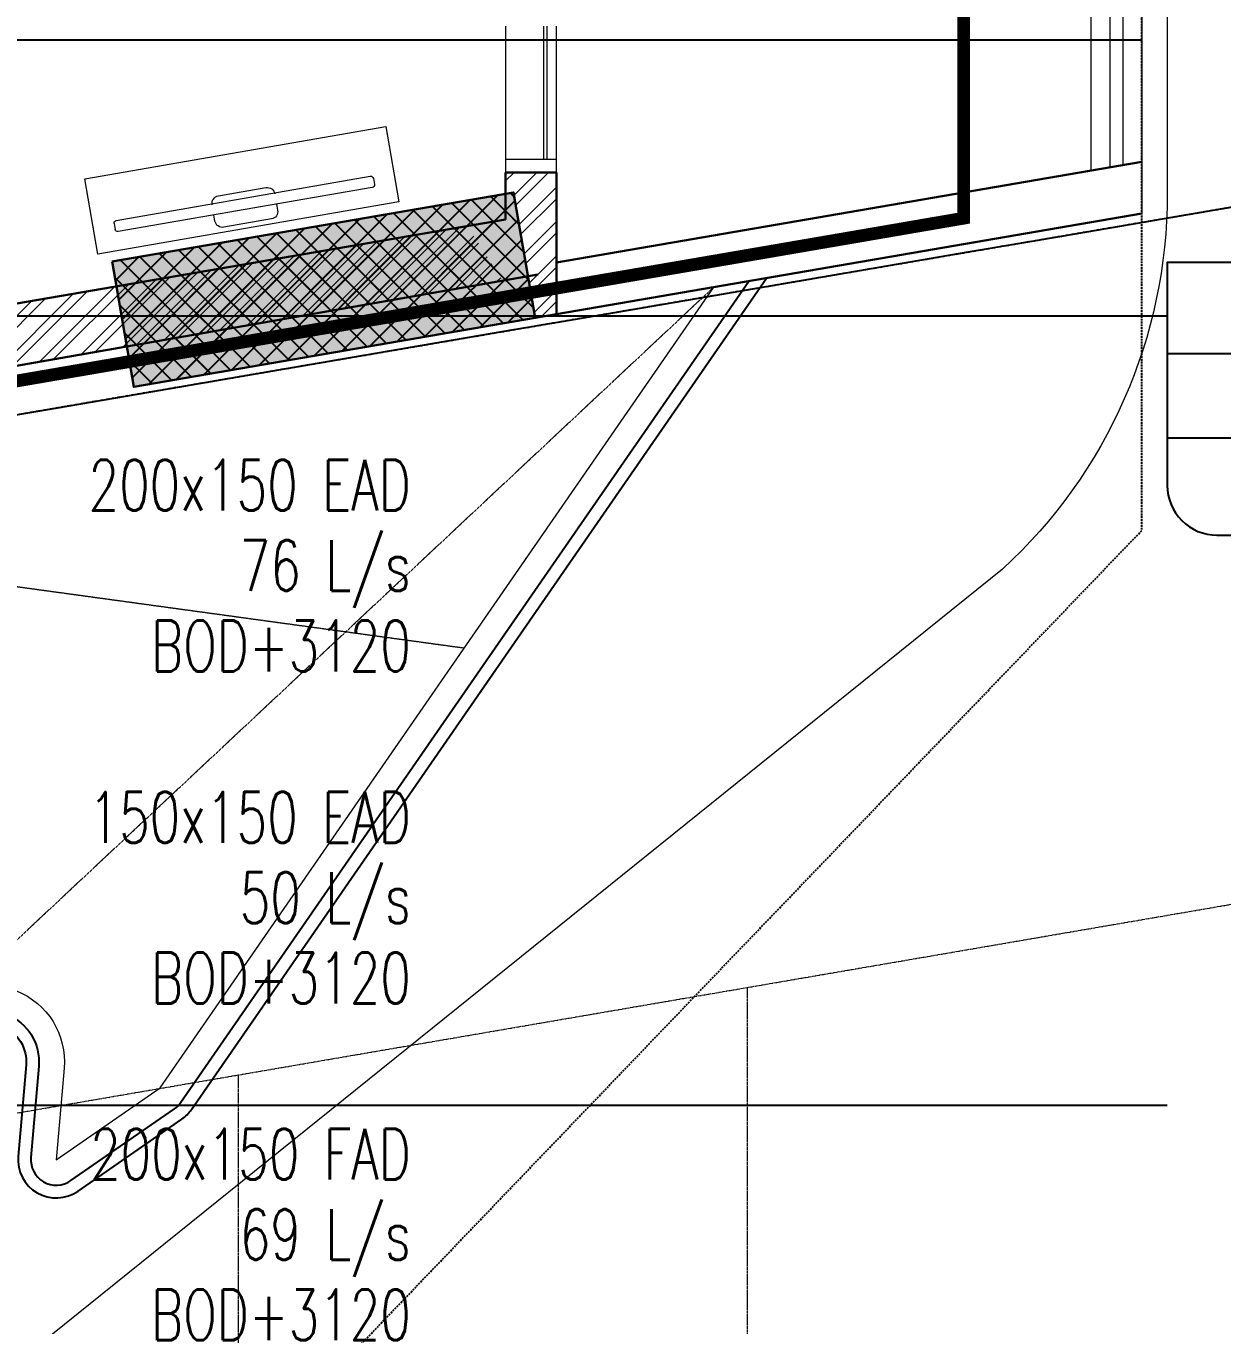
# Model space of a CAD drawing. Header units: millimetres. Extents: x -9226 to 166212, y -13 to 97274.
# Drawn here: x 46116 to 50815, y 14498 to 19605 of the extents above; entities that cross this region are included whole.
import ezdxf

# ---------------------------------------------------------------- set-up
doc = ezdxf.new("R2010")
doc.units = ezdxf.units.MM
for name, pattern in [('23491-A-XR-GRID$0$23288-XR-Unit GRIDS$0$CENTER2', [28.575, 19.05, -3.175, 3.175, -3.175]), ('23491-GN-XR-PLOT LIMIT$0$DASHED', [0.75, 0.5, -0.25]), ('23491-GN-XR-PLOT LIMIT$0$PHANTOM2', [1.25, 0.625, -0.125, 0.125, -0.125, 0.125, -0.125]), ('23491-XR-AR-2ND FLOOR PLAN$0$23491-XR-AR-TYP FLOOR 2ND TO 18TH$0$23491-XR-AR-TYP-FLOOR$0$HIDDEN', [9.525, 6.35, -3.175])]:
    doc.linetypes.add(name, pattern=pattern)
doc.layers.get('0').update_dxf_attribs({"color": 8})
for name, color, linetype in [('0-AC TEXT', 7, 'Continuous'), ('05 - 2ND - 3RD COLUMNS LAYOUT$0$23491-A-XR-GROUND TO PODIUM 3-COL$0$COLUMN', 8, 'Continuous'), ('05 - 2ND - 3RD COLUMNS LAYOUT$0$23491-A-XR-GROUND TO PODIUM 3-COL$0$HATCH', 8, 'Continuous'), ('1.INS', 8, 'Continuous'), ('1.STR', 8, 'Continuous'), ('23491-GN-XR-PLOT LIMIT$0$ARCADE', 8, 'Continuous'), ('23491-GN-XR-PLOT LIMIT$0$BUILDING', 8, 'Continuous'), ('23491-GN-XR-PLOT LIMIT$0$PODIUM', 8, 'Continuous'), ('23491-GN-XR-PLOT LIMIT$0$RETAIL', 8, 'Continuous'), ('23491-XR-AR-2ND FLOOR PLAN$0$23491-XR-AR-TYP FLOOR 2ND TO 18TH$0$23491-XR-AR-TYP-FLOOR$0$A-gs-WALL EXTERIOR', 8, 'Continuous'), ('cloud', 15, 'Continuous'), ('FAD', 3, 'Continuous'), ('TAGGING', 7, 'Continuous')]:
    doc.layers.add(name, color=color, linetype=linetype)
for name, color, linetype, lineweight in [('1.TAGGING', 7, 'Continuous', 5), ('1.XREF', 8, 'Continuous', 9), ('23491-A-XR-GRID$0$G-ANNO-GRID', 8, '23491-A-XR-GRID$0$23288-XR-Unit GRIDS$0$CENTER2', 0), ('23491-GN-XR-PLOT LIMIT$0$G-ANNO-TTLB', 8, 'Continuous', 5), ('23491-XR-AR-2ND FLOOR PLAN$0$23491-XR-AR-TYP FLOOR 2ND TO 18TH$0$23491-XR-AR-TYP-FLOOR$0$A-FLOR-HRAL', 8, 'Continuous', 15), ('23491-XR-AR-2ND FLOOR PLAN$0$23491-XR-AR-TYP FLOOR 2ND TO 18TH$0$23491-XR-AR-TYP-FLOOR$0$A-FLOR-OVHD', 8, '23491-XR-AR-2ND FLOOR PLAN$0$23491-XR-AR-TYP FLOOR 2ND TO 18TH$0$23491-XR-AR-TYP-FLOOR$0$HIDDEN', 15), ('23491-XR-AR-2ND FLOOR PLAN$0$23491-XR-AR-TYP FLOOR 2ND TO 18TH$0$23491-XR-AR-TYP-FLOOR$0$A-FLOR-PN00', 8, 'Continuous', 5), ('23491-XR-AR-2ND FLOOR PLAN$0$23491-XR-AR-TYP FLOOR 2ND TO 18TH$0$23491-XR-AR-TYP-FLOOR$0$A-FLOR-PN01', 8, 'Continuous', 9), ('23491-XR-AR-2ND FLOOR PLAN$0$23491-XR-AR-TYP FLOOR 2ND TO 18TH$0$23491-XR-AR-TYP-FLOOR$0$A-VM-WALL LOW', 8, 'Continuous', 0), ('23491-XR-AR-2ND FLOOR PLAN$0$23491-XR-AR-TYP FLOOR 2ND TO 18TH$0$23491-XR-AR-TYP-FLOOR$0$A-WALL', 8, 'Continuous', 30), ('23491-XR-AR-2ND FLOOR PLAN$0$23491-XR-AR-TYP-FLOOR$0$A-FURN-FREE-PLAN', 8, 'Continuous', 5), ('23491-XR-AR-2ND FLOOR PLAN$0$23491-XR-AR-TYP-FLOOR$0$A-Glaz-Sill', 8, 'Continuous', 5), ('23491-XR-AR-2ND FLOOR PLAN$0$23491-XR-AR-TYP-FLOOR$0$A-GLAZ-WNDO', 8, 'Continuous', 13), ('23491-XR-AR-2ND FLOOR PLAN$0$23491-XR-AR-TYP-FLOOR$0$A-WALL-PATT', 8, 'Continuous', 5), ('23491-XR-AR-2ND FLOOR PLAN$0$A-ANNO-DIMS', 8, 'Continuous', 5), ('23491-XR-AR-2ND FLOOR PLAN$0$A-WALL', 8, 'Continuous', 30), ('23491-XR-AR-2ND FLOOR PLAN$0$A-WALL-CAVI', 8, 'Continuous', 15), ('23491-XR-AR-2ND FLOOR PLAN$0$NEC- Glass', 8, 'Continuous', 5), ('A-ANNO-DIMS', 8, 'Continuous', 9), ('MH DIM', 15, 'Continuous', 0), ('MH SLAB', 15, 'Continuous', 0)]:
    doc.layers.add(name, color=color, linetype=linetype, lineweight=lineweight)
doc.styles.add('ROMANS', font='isocp.shx', dxfattribs={"width": 0.8})
doc.styles.add('ROMANS100', font='romans.shx', dxfattribs={"width": 0.7, "height": 100})
doc.dimstyles.new('JSE', dxfattribs={"dimtxt": 50, "dimasz": 150, "dimexe": 0.18, "dimexo": 0.0625, "dimgap": 50, "dimtad": 0, "dimdec": 0, "dimrnd": 5, "dimzin": 0, "dimdsep": 46, "dimtxsty": 'ROMANS', "dimcen": 0.09, "dimclrd": 7, "dimclre": 7, "dimclrt": 7, "dimadec": 0, "dimazin": 0, "dimtfac": 1, "dimtdec": 0, "dimtofl": 0, "dimtmove": 0, "dimatfit": 3, "dimfxl": 1, "dimtolj": 1, "dimtzin": 0, "dimarcsym": 1})

# ---------------------------------------------------------------- blocks, each defined once
blk = doc.blocks.new('23491-XR-AR-2ND FLOOR PLAN$0$23491-XR-AR-TYP-FLOOR$0$TV')
at = {"color": 8}
for p, q in [((0.1075, 0.5168), (0.0835, 0.5168)), ((0.0731, 0.5064), (0.0731, -0.5064)), ((0.1179, -0.5064), (0.1179, 0.5064)), ((0.1075, -0.5168), (0.0835, -0.5168))]:
    blk.add_line(p, q, dxfattribs=at)
for points in [[(0.0731, 0.125), (0.049, 0.125, 0.414214), (0.019, 0.095), (0.019, -0.095, 0.414214), (0.049, -0.125), (0.0731, -0.125)], [(0.1142, -0.125, 0.414214), (0.1442, -0.095), (0.1442, 0.095, 0.414214), (0.1142, 0.125)]]:
    blk.add_lwpolyline(points, format="xyb", dxfattribs=at)
for centre, start, end in [((0.0835, 0.5064), 89.9999, 179.9999), ((0.1075, 0.5064), 0.0001, 90.0001), ((0.0835, -0.5064), 180.0001, 270.0001), ((0.1075, -0.5064), 269.9999, 359.9999)]:
    blk.add_arc(centre, 0.0104, start, end, dxfattribs=at)
blk = doc.blocks.new('23491-XR-AR-2ND FLOOR PLAN$0$A$C9ab14087')
at = {"layer": '23491-XR-AR-2ND FLOOR PLAN$0$23491-XR-AR-TYP-FLOOR$0$A-Glaz-Sill', "color": 8}
for p, q in [((450, -59075, 0), (450, -59600, 0)), ((650, -59600, 0), (650, -59075, 0))]:
    blk.add_line(p, q, dxfattribs=at)
at = {"layer": '23491-XR-AR-2ND FLOOR PLAN$0$23491-XR-AR-TYP-FLOOR$0$A-GLAZ-WNDO', "color": 8}
blk.add_lwpolyline([(650, -59650), (650, -59600), (450, -59600), (450, -59650)], close=True, dxfattribs=at)
at = {"layer": '23491-XR-AR-2ND FLOOR PLAN$0$NEC- Glass', "color": 8}
for p, q in [((600, -59600, 0), (600, -59075)), ((614, -59600, 0), (614, -59075))]:
    blk.add_line(p, q, dxfattribs=at)
blk = doc.blocks.new('23491-GN-XR-PLOT LIMIT')
at = {"layer": '23491-GN-XR-PLOT LIMIT$0$ARCADE', "color": 8}
blk.add_lwpolyline([(48271.7, 23525.6, 0.000496), (5000, 16088.4), (5000, 11014.2, -0.000526), (50902.2, 18902.5), (55000, 23715.1), (55000, 82243.6), (50763.6, 86480), (9264.6, 86480), (5000, 82215.4), (5000, 81480), (48692.6, 81480), (50500, 80172.6), (50500, 25555.4)], format="xyb", close=True, dxfattribs=at)
at = {"layer": '23491-GN-XR-PLOT LIMIT$0$BUILDING', "color": 8, "linetype": '23491-GN-XR-PLOT LIMIT$0$DASHED', "ltscale": 15, "flags": 128}
blk.add_lwpolyline([(48692.6, 81480), (11335.6, 81480), (10000, 80144.4), (10000, 6804.2, -0.000414), (46066.1, 13003.5), (50500, 17623.6), (50500, 80172.6)], format="xyb", close=True, dxfattribs=at)
at = {"layer": '23491-GN-XR-PLOT LIMIT$0$G-ANNO-TTLB', "color": 8, "linetype": '23491-GN-XR-PLOT LIMIT$0$PHANTOM2', "ltscale": 25, "const_width": 25, "flags": 128}
blk.add_lwpolyline([(60000, 91480), (0, 91480), (0, 0, -0.000688), (60000, 10310)], format="xyb", close=True, dxfattribs=at)
at = {"layer": '23491-GN-XR-PLOT LIMIT$0$PODIUM', "color": 8, "linetype": '23491-GN-XR-PLOT LIMIT$0$DASHED', "ltscale": 15, "flags": 128}
blk.add_lwpolyline([(5000, 82215.4), (5000, 11014.2, -0.000526), (50902.2, 18902.5), (55000, 23715.1), (55000, 82243.6), (50763.6, 86480), (9264.6, 86480)], format="xyb", close=True, dxfattribs=at)
blk.add_lwpolyline([(5000, 82215.4), (5000, 11014.2, -0.000526), (50902.2, 18902.5), (55000, 23715.1), (55000, 82243.6), (50763.6, 86480), (9264.6, 86480)], format="xyb", close=True, dxfattribs=at)
at = {"layer": '23491-GN-XR-PLOT LIMIT$0$RETAIL', "color": 8}
blk.add_lwpolyline([(48271.7, 23525.6), (50500, 25555.4), (50500, 80172.6), (48692.6, 81480), (5000, 81480), (5000, 71480), (40000, 71480), (40000, 32256.2, 0.000401), (5000, 26236.7), (5000, 16088.4, -0.000496)], format="xyb", close=True, dxfattribs=at)
blk = doc.blocks.new('23491-XR-AR-2ND FLOOR PLAN')
at = {"layer": '23491-XR-AR-2ND FLOOR PLAN$0$23491-XR-AR-TYP-FLOOR$0$A-WALL-PATT'}
h = blk.add_hatch(dxfattribs=at)
h.set_pattern_fill('ANSI32', color=8, scale=10)
h.set_pattern_definition([(45, (-41626.67, 801352.35), (-67.351921, 67.351921), []), (45, (-41581.77, 801352.35), (-67.351921, 67.351921), [])])
h.paths.add_polyline_path([(48035.3, 19030), (48200, 19030), (48200, 18473.1), (48116.3, 18458.7), (48031.6, 18951.4), (48000, 18946), (48000, 19030)])
h = blk.add_hatch(dxfattribs=at)
h.set_pattern_fill('ANSI32', color=8, scale=10)
h.paths.add_polyline_path([(42964.4, 17979.3), (42865.9, 17962.3), (42905.5, 17732), (43299.7, 17799.7), (43302.4, 17784.2), (47988.4, 18605), (47850.6, 18818.9), (44837.8, 18301.2), (44590.6, 18258.7)])
at = {"layer": '23491-XR-AR-2ND FLOOR PLAN$0$23491-XR-AR-TYP FLOOR 2ND TO 18TH$0$23491-XR-AR-TYP-FLOOR$0$A-FLOR-HRAL', "color": 8}
for points in [[(43850, 81405), (48500, 81405, -0.414214), (50425, 79480), (50425, 19058.3)], [(43850, 81355), (48500, 81355, -0.414214), (50375, 79480), (50375, 19049.7)]]:
    blk.add_lwpolyline(points, format="xyb", dxfattribs=at)
at = {"layer": '23491-XR-AR-2ND FLOOR PLAN$0$23491-XR-AR-TYP FLOOR 2ND TO 18TH$0$23491-XR-AR-TYP-FLOOR$0$A-FLOR-OVHD', "color": 8, "ltscale": 0.1}
for p, q in [((43949.3, 14019.2), (48817.9, 18579.2)), ((43302.4, 17783.7), (47837.7, 17162, -0.2))]:
    blk.add_line(p, q, dxfattribs=at)
at = {"layer": '23491-XR-AR-2ND FLOOR PLAN$0$23491-XR-AR-TYP FLOOR 2ND TO 18TH$0$23491-XR-AR-TYP-FLOOR$0$A-FLOR-PN00', "color": 8}
blk.add_lwpolyline([(29250, 81580), (48500, 81580, -0.414214), (50600, 79480), (50600, 18944.4, -0.209971), (49952.9, 17471.5), (44238, 12871.7)], format="xyb", dxfattribs=at)
at = {"layer": '23491-XR-AR-2ND FLOOR PLAN$0$23491-XR-AR-TYP FLOOR 2ND TO 18TH$0$23491-XR-AR-TYP-FLOOR$0$A-FLOR-PN01', "color": 8}
for points in [[(43850, 81480), (48500, 81480, -0.414214), (50500, 79480), (50500, 18868.3)], [(43850, 81280), (48500, 81280, -0.414214), (50300, 79480), (50300, 19036.9)]]:
    blk.add_lwpolyline(points, format="xyb", dxfattribs=at)
at = {"layer": '23491-XR-AR-2ND FLOOR PLAN$0$23491-XR-AR-TYP FLOOR 2ND TO 18TH$0$23491-XR-AR-TYP-FLOOR$0$A-gs-WALL EXTERIOR', "color": 8}
for points in [[(43966.3, 13920.6, 0.173524), (44865.8, 14481.5), (45811, 15661.6, -0.741256), (46166.3, 15519.6), (46135.6, 15160.1, 0.634718), (46292.3, 15069.4), (46699.7, 15351.9, 0.090119), (46724.9, 15377.2), (48955.9, 18602.9)], [(43974.8, 13871.2, 0.173849), (44904.9, 14450.3), (45850, 15630.4, -0.741256), (46116.5, 15523.8), (46085.8, 15164.4, 0.634718), (46320.7, 15028.3), (46728.1, 15310.8, 0.090119), (46766, 15348.7), (49024.9, 18614.8)]]:
    blk.add_lwpolyline(points, format="xyb", dxfattribs=at)
at = {"layer": '23491-XR-AR-2ND FLOOR PLAN$0$23491-XR-AR-TYP FLOOR 2ND TO 18TH$0$23491-XR-AR-TYP-FLOOR$0$A-VM-WALL LOW', "color": 8}
blk.add_lwpolyline([(43949.3, 14019.2, 0.172807), (44787.6, 14543.8), (45732.9, 15724.1, -0.741256), (46266, 15511.1), (46235.3, 15151.6), (46642.7, 15434.1), (48817.9, 18579.2)], format="xyb", dxfattribs=at)
at = {"layer": '23491-XR-AR-2ND FLOOR PLAN$0$23491-XR-AR-TYP FLOOR 2ND TO 18TH$0$23491-XR-AR-TYP-FLOOR$0$A-WALL', "color": 8}
for p, q in [((50500, 19071.2, 0), (48200, 18676, 0)), ((50500.1, 18868.3, 0), (48200, 18473.1, 0))]:
    blk.add_line(p, q, dxfattribs=at)
at = {"layer": '23491-XR-AR-2ND FLOOR PLAN$0$23491-XR-AR-TYP-FLOOR$0$A-FURN-FREE-PLAN', "color": 8, "extrusion": (5.98159e-07, -3.02038e-07, 1), "elevation": 0}
blk.add_lwpolyline([(47529.9, 19210.1), (47581.2, 18914.5), (46398.9, 18709.2), (46347.6, 19004.8)], close=True, dxfattribs=at)
at = {"layer": '23491-XR-AR-2ND FLOOR PLAN$0$A-WALL', "color": 8}
for p, q in [((48200, 19030, 0), (48000, 19030, 0)), ((48000, 19030), (48000, 18844.5)), ((48200, 19030, 0), (48200, 18473.1, 0)), ((44157.2, 18184.2), (48000, 18844.5)), ((48127.1, 18629.3, 0), (43302.4, 17784.2, 0)), ((48116.3, 18458.7, 0), (48200, 18473.1, 0))]:
    blk.add_line(p, q, dxfattribs=at)
at = {"layer": '23491-XR-AR-2ND FLOOR PLAN$0$23491-XR-AR-TYP-FLOOR$0$A-FURN-FREE-PLAN', "color": 8, "extrusion": (-5.98157e-07, 3.0203e-07, -1), "xscale": 1000.000000000023, "yscale": 1000.000000000023, "zscale": -1000.000000000018, "rotation": 80.14631097777169}
blk.add_blockref('23491-XR-AR-2ND FLOOR PLAN$0$23491-XR-AR-TYP-FLOOR$0$TV', (-46990.1, 18811.9, 0), dxfattribs=at)
at = {"layer": '23491-XR-AR-2ND FLOOR PLAN$0$A-ANNO-DIMS', "color": 8}
blk.add_blockref('23491-XR-AR-2ND FLOOR PLAN$0$A$C9ab14087', (47550, 78680), dxfattribs=at)
at = {"layer": '23491-XR-AR-2ND FLOOR PLAN$0$A-WALL-CAVI', "color": 8}
blk.add_blockref('23491-GN-XR-PLOT LIMIT', (0, 0), dxfattribs=at)
blk = doc.blocks.new('23491-A-XR-GRID')
at = {"layer": '23491-A-XR-GRID$0$G-ANNO-GRID', "color": 8, "ltscale": 0.5, "extrusion": (-0.000521864, -4.45141e-05, 1)}
blk.add_line((-5047, 6549, -16.6), (59187.9, 17587.6, 17.4), dxfattribs=at)
at = {"layer": '23491-A-XR-GRID$0$G-ANNO-GRID', "color": 8, "ltscale": 0.5}
for p, q in [((48950, 15828.2), (48950, 2245.6)), ((46950, 15484.5), (46950, 2245.6))]:
    blk.add_line(p, q, dxfattribs=at)
blk = doc.blocks.new('05 - 2ND - 3RD COLUMNS LAYOUT')
at = {"layer": '05 - 2ND - 3RD COLUMNS LAYOUT$0$23491-A-XR-GROUND TO PODIUM 3-COL$0$HATCH'}
h = blk.add_hatch(color=256, dxfattribs=at)
h.dxf.hatch_style = 1
h.paths.add_polyline_path([(46454.7, 18680.2), (46539.4, 18187.4), (48116.3, 18458.5), (48031.6, 18951.2)])
h = blk.add_hatch(color=256, dxfattribs=at)
h.dxf.hatch_style = 1
h.paths.add_polyline_path([(46471.6, 18581.6), (46539.4, 18187.4), (48116.2, 18458.5), (48048.5, 18852.6)])
at = {"layer": '05 - 2ND - 3RD COLUMNS LAYOUT$0$23491-A-XR-GROUND TO PODIUM 3-COL$0$COLUMN', "lineweight": 30, "extrusion": (2.22688e-06, 1.89981e-07, 1), "elevation": 0.1}
blk.add_lwpolyline([(46454.7, 18680.2), (46539.4, 18187.4), (48116.3, 18458.5), (48031.6, 18951.2)], close=True, dxfattribs=at)
blk = doc.blocks.new('XREF')
at = {"layer": 'A-ANNO-DIMS', "color": 8}
blk.add_blockref('23491-XR-AR-2ND FLOOR PLAN', (0, 0), dxfattribs=at)
blk.add_blockref('23491-A-XR-GRID', (0, 0))
at = {"layer": 'A-ANNO-DIMS'}
blk.add_blockref('05 - 2ND - 3RD COLUMNS LAYOUT', (0, 0), dxfattribs=at)
blk = doc.blocks.new('I LOVE U05 - 2ND - 3RD COLUMNS LAYOUT$0$A$C9456dc06')
at = {"layer": '05 - 2ND - 3RD COLUMNS LAYOUT$0$23491-A-XR-GROUND TO PODIUM 3-COL$0$HATCH'}
h = blk.add_hatch(dxfattribs=at)
h.set_pattern_fill('ANSI37', color=15, scale=20)
h.set_pattern_definition([(45, (82617.53, 629671.75), (-44.9012806, 44.9012806), []), (135, (82617.53, 629671.75), (-44.9012806, -44.9012806), [])])
h.paths.add_polyline_path([(8604.8, -15499.6), (8689.5, -15992.3), (10266.3, -15721.3), (10181.7, -15228.5)])
h = blk.add_hatch(dxfattribs=at)
h.set_pattern_fill('ANSI37', color=15, scale=20)
h.set_pattern_definition([(45, (82617.49, 629671.746), (-44.9012806, 44.9012806), []), (135, (82617.49, 629671.746), (-44.9012806, -44.9012806), [])])
h.paths.add_polyline_path([(8621.7, -15598.1), (8689.4, -15992.3), (10266.3, -15721.3), (10198.6, -15327.1)])
at = {"layer": '05 - 2ND - 3RD COLUMNS LAYOUT$0$23491-A-XR-GROUND TO PODIUM 3-COL$0$COLUMN', "color": 15, "lineweight": 30, "extrusion": (2.22688e-06, 1.89981e-07, 1), "elevation": 0}
blk.add_lwpolyline([(8604.8, -15499.6), (8689.5, -15992.3), (10266.3, -15721.3), (10181.7, -15228.5)], close=True, dxfattribs=at)
blk = doc.blocks.new('I LOVE U05 - 2ND - 3RD COLUMNS LAYOUT')
at = {"color": 15}
blk.add_blockref('I LOVE U05 - 2ND - 3RD COLUMNS LAYOUT$0$A$C9456dc06', (39456, 35273.4, 0), dxfattribs=at)
blk = doc.blocks.new('I LOVE USTR')
at = {"layer": 'MH SLAB', "const_width": 50}
blk.add_lwpolyline([(43216.4, 17719.1), (44047.4, 12883.2, -0.093317), (43355.2, 12622.3), (12015.4, 7239.6, -0.414199), (10629.5, 8219), (9935.6, 12256.9), (11019.7, 12443.2), (9740.9, 19884.8), (10254.3, 19973), (10238.2, 20067), (12308.6, 20422.8), (10825.9, 29051.1, -0.414214), (11805.3, 30437), (26850, 33022.3), (26850, 34179.9), (27600.4, 34180), (27600.4, 79563.2, -0.414214), (29600.4, 81563.2), (37750, 81563.2), (47799.9, 81563.2, -0.414214), (49799.9, 79563.2), (49799.9, 18850.6), (43216.4, 17719.1)], format="xyb", dxfattribs=at)
at = {"layer": 'MH DIM', "color": 15}
blk.add_blockref('I LOVE U05 - 2ND - 3RD COLUMNS LAYOUT', (-1606, -1093.4, 0), dxfattribs=at)
blk = doc.blocks.new('A$C32d94600')
at = {"layer": 'cloud', "color": 15}
blk.add_blockref('I LOVE USTR', (-5100, -86375.9, 0), dxfattribs=at)
blk = doc.blocks.new('*U563')
at = {"layer": 'TAGGING', "color": 7, "linetype": 'Continuous', "extrusion": (0.017452, 2.537e-13, 0.999848)}
for p, q in [((1638.6, -276.3, -28.1), (0, -276.4, 0)), ((1638.6, -530.2, -28.1), (0, -530.3, 0))]:
    blk.add_line(p, q, dxfattribs=at)
blk.add_lwpolyline([(0.1, -1488.8), (0, 0), (-673.2, 0, 0.414214), (-823.2, -150.1), (-823.2, -1638.9), (-149.9, -1638.8, 0.414214)], format="xyb", close=True, dxfattribs=at)

msp = doc.modelspace()

# ---------------------------------------------------------------- block references
at = {"layer": '1.STR'}
msp.add_blockref('A$C32d94600', (5100, 86375.3), dxfattribs=at)

# ---------------------------------------------------------------- next in the draw order: block references
at = {"layer": '1.XREF'}
msp.add_blockref('XREF', (0, 0), dxfattribs=at)

# ---------------------------------------------------------------- next in the draw order: linework, layer by layer
at = {"layer": 'FAD', "color": 7, "elevation": -0.5}
msp.add_lwpolyline([(36169.8, 20707.9), (36154.4, 15366.5), (50600, 15366.5)], dxfattribs=at)

# ---------------------------------------------------------------- next in the draw order: block references
at = {"layer": '1.TAGGING', "extrusion": (-0.017974, -0.001443, 0.999837), "xscale": 1.301204819277109, "yscale": 1.301204819277109, "zscale": 1.301204819277109, "rotation": 85.40626794580818}
msp.add_blockref('*U563', (-14567.1, 51923.9, -942.1), dxfattribs=at)

# ---------------------------------------------------------------- next in the draw order: texts
at = {"layer": '0-AC TEXT', "char_height": 200, "width": 2328.667, "attachment_point": 3, "line_spacing_factor": 0.946776, "style": 'ROMANS100'}
for s, insert in [('200x150 EAD\\P76 L/s\\PBOD+3120', (47627.9, 17901.3, 0)), ('150x150 EAD\\P50 L/s\\PBOD+3120', (47627.9, 16596.6)), ('200x150 FAD\\P69 L/s\\PBOD+3120', (47627.9, 15273.5))]:
    msp.add_mtext(s, dxfattribs=dict(at, insert=insert))

# ---------------------------------------------------------------- next in the draw order: leaders
at = {"layer": '1.INS'}
msp.add_leader([(43870.2, 19550.8), (50500, 19550.8)], dimstyle='JSE', override={"dimgap": 50, "dimtad": 0}, dxfattribs=at)
at = {"layer": 'FAD'}
msp.add_leader([(43097.5, 19504.9, 0), (43097.5, 18466.7, 0), (50600, 18466.7, 0)], dimstyle='JSE', override={"dimgap": 50, "dimtad": 0}, dxfattribs=at)

doc.saveas('drawing.dxf')
